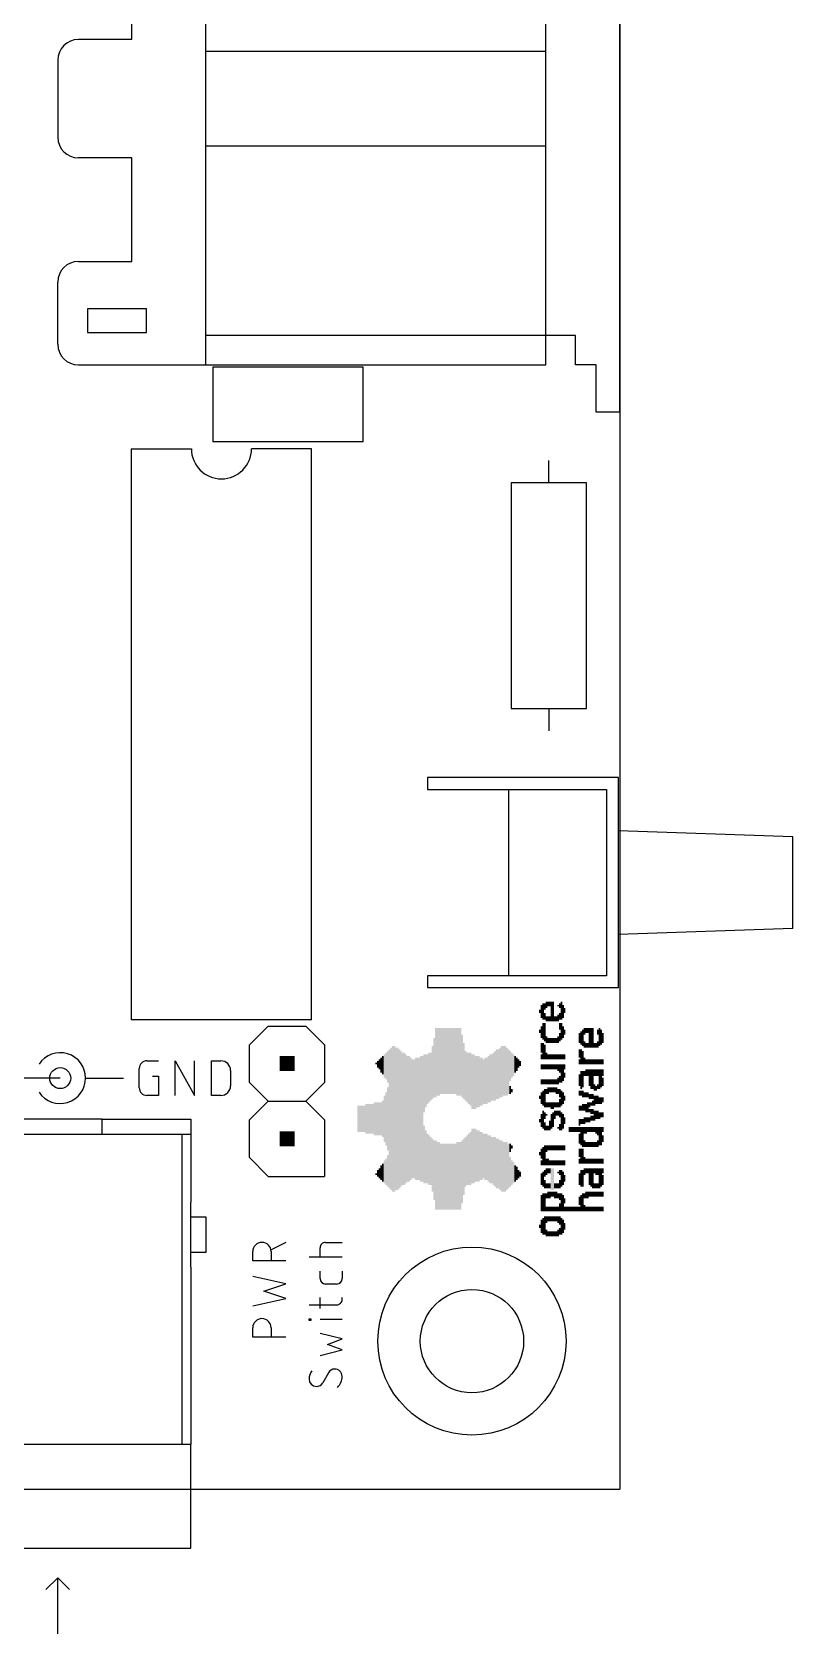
# Model space of a CAD drawing. Extents: x -11.6 to 54.9, y -4.9 to 86.4.
# Drawn here: x 29.1 to 54.9, y -4.9 to 49.3 of the extents above; entities that cross this region are included whole.
import ezdxf

# ---------------------------------------------------------------- set-up
doc = ezdxf.new("R2010")
doc.units = 0
for name, color, linetype in [('20', 30, 'CONTINUOUS'), ('21', 253, 'CONTINUOUS'), ('51', 253, 'CONTINUOUS')]:
    doc.layers.add(name, color=color, linetype=linetype)

# ---------------------------------------------------------------- blocks, each defined once
blk = doc.blocks.new('RECT')
blk.add_solid([(-0.5, -0.5), (0.5, -0.5), (-0.5, 0.5), (0.5, 0.5)])

msp = doc.modelspace()

# ---------------------------------------------------------------- linework, layer by layer
at = {"layer": '20'}
for p in [(49, 68), (0, 0)]:
    msp.add_line(p, (49, 0), dxfattribs=at)
at = {"layer": '21'}
for p, q in [((49, 36.4), (49, 56)), ((32.5, 49), (32.5, 52.5)), ((35, 48.6), (35, 51.4)), ((46.5, 48.6), (46.5, 50.8)), ((32.5, 49), (30.7, 49)), ((30, 48.3), (30, 45.7)), ((35, 45.4), (35, 48.6)), ((46.5, 48.6), (35, 48.6)), ((46.5, 45.4), (46.5, 48.6)), ((32.5, 45), (30.7, 45)), ((32.5, 41.5), (32.5, 45)), ((35, 42.6), (35, 45.4)), ((46.5, 45.4), (35, 45.4)), ((46.5, 43.2), (46.5, 45.4)), ((30.7, 41.5), (32.5, 41.5)), ((35, 39), (35, 41.4)), ((30, 38.7), (30, 40.8)), ((46.5, 39), (46.5, 40.8)), ((33, 39.9), (31, 39.9)), ((31, 39.9), (31, 39.1)), ((33, 39.1), (33, 39.9)), ((31, 39.1), (33, 39.1)), ((35, 38), (35, 39)), ((35.4, 39), (35, 39)), ((46.5, 39), (37.6, 39)), ((46.5, 38), (46.5, 39)), ((47.5, 39), (46.5, 39)), ((47.5, 38), (47.5, 39)), ((30.7, 38), (35, 38)), ((35, 38), (46.5, 38)), ((35.2425, 37.9413), (40.3225, 37.9413)), ((35.2425, 37.9413), (35.2425, 35.4013)), ((40.3225, 35.4013), (40.3225, 37.9413)), ((48.2, 38), (47.5, 38)), ((48.2, 36.4), (48.2, 38)), ((49, 36.4), (48.2, 36.4)), ((40.3225, 35.4013), (35.2425, 35.4013)), ((32.4845, 35.1658), (32.4845, 15.8618)), ((32.4845, 35.1658), (34.5165, 35.1658)), ((38.5805, 35.1658), (36.5485, 35.1658)), ((38.5805, 15.8618), (38.5805, 35.1658)), ((46.6, 34.01), (46.6, 34.772)), ((45.33, 34.01), (45.33, 26.39)), ((47.87, 34.01), (45.33, 34.01)), ((47.87, 26.39), (47.87, 34.01)), ((45.33, 26.39), (47.87, 26.39)), ((46.6, 26.39), (46.6, 25.628)), ((42.9, 24.05), (42.5, 24.05)), ((42.5, 24.05), (42.5, 23.65)), ((48.95, 24.05), (45.1, 24.05)), ((48.95, 22.25), (48.95, 24.05)), ((42.5, 23.65), (42.95, 23.65)), ((45.05, 23.65), (45.25, 23.65)), ((45.25, 23.65), (48.55, 23.65)), ((45.25, 17.35), (45.25, 23.65)), ((48.55, 23.65), (48.55, 17.35)), ((48.95, 18.75), (48.95, 22.25)), ((54.85, 22.05), (48.95, 22.25)), ((54.85, 18.95), (54.85, 22.05)), ((54.85, 18.95), (48.95, 18.75)), ((48.95, 16.95), (48.95, 18.75)), ((42.95, 17.35), (42.5, 17.35)), ((42.5, 17.35), (42.5, 16.95)), ((45.25, 17.35), (45.05, 17.35)), ((48.55, 17.35), (45.25, 17.35)), ((42.5, 16.95), (42.9, 16.95)), ((45.1, 16.95), (48.95, 16.95)), ((38.5805, 15.8618), (32.4845, 15.8618)), ((36.48, 15.015), (37.115, 15.65)), ((37.115, 15.65), (38.385, 15.65)), ((38.385, 15.65), (39.02, 15.015)), ((36.48, 13.745), (36.48, 15.015)), ((39.02, 15.015), (39.02, 13.745)), ((32.7533, 13.5661), (32.7533, 14.2152)), ((33.0129, 14.4748), (33.4024, 14.4748)), ((33.9725, 13.3064), (33.9725, 14.4748)), ((33.9725, 14.4748), (34.6216, 13.3064)), ((34.6216, 13.3064), (34.6216, 14.4748)), ((35.1917, 13.3064), (35.1917, 14.4748)), ((35.1917, 14.4748), (35.5162, 14.4748)), ((35.8408, 14.1503), (35.8408, 13.631)), ((30.0831, 13.8906), (28.4956, 13.8906)), ((30.9563, 13.8906), (32.2263, 13.8906)), ((33.2077, 13.9555), (33.4024, 13.9555)), ((33.4024, 13.9555), (33.4024, 13.3064)), ((36.7975, 13.4275), (36.48, 13.745)), ((39.02, 13.745), (38.7025, 13.4275)), ((33.4024, 13.3064), (33.0129, 13.3064)), ((35.5162, 13.3064), (35.1917, 13.3064)), ((31.5, 12.5), (31.2, 12.5)), ((31.5, 12), (31.5, 12.5)), ((31.5, 12.5), (34.5, 12.5)), ((34.5, 12.5), (34.5, 12)), ((36.48, 12.475), (36.7975, 12.7925)), ((36.48, 11.205), (36.48, 12.475)), ((38.7025, 12.7925), (39.02, 12.475)), ((39.02, 12.475), (39.02, 10.57)), ((31.2, 12), (31.5, 12)), ((31.5, 12), (34.2, 12)), ((34.2, 12), (34.5, 12)), ((34.2, 9.5), (34.2, 12)), ((34.5, 12), (34.5, 9.7)), ((36.48, 11.205), (37.115, 10.57)), ((37.115, 10.57), (38.385, 10.57)), ((38.385, 10.57), (39.02, 10.57)), ((37.7063, 8.3376), (37.2096, 8.0892)), ((38.8662, 7.8408), (38.8662, 8.1513)), ((39.0525, 8.3376), (39.6113, 8.3376)), ((34.2, 1.5), (34.2, 7.7)), ((36.5887, 7.7167), (36.5887, 8.0271)), ((37.7063, 7.7167), (36.5887, 7.7167)), ((37.2096, 8.0271), (37.2096, 7.7167)), ((39.6113, 7.8408), (38.4937, 7.8408)), ((34.5, 7.5), (34.5, 1.5)), ((37.7063, 6.9328), (36.5887, 7.1811)), ((38.8662, 7.1144), (38.8662, 7.3627)), ((39.6113, 7.3627), (39.6113, 7.1144)), ((36.9612, 6.6844), (37.7063, 6.9328)), ((37.7063, 6.4361), (36.9612, 6.6844)), ((39.425, 6.9281), (39.0525, 6.9281)), ((36.5887, 6.1877), (37.7063, 6.4361)), ((38.4937, 6.2249), (39.425, 6.2249)), ((38.8662, 6.1007), (38.8662, 6.4732)), ((39.6113, 6.4111), (39.6113, 6.4732)), ((36.5887, 5.1378), (36.5887, 5.4483)), ((37.2096, 5.4483), (37.2096, 5.1378)), ((38.4937, 5.696), (38.4937, 5.758)), ((38.4937, 5.758), (38.5558, 5.758)), ((38.5558, 5.696), (38.4937, 5.696)), ((38.5558, 5.758), (38.5558, 5.696)), ((39.6113, 5.727), (38.8662, 5.727)), ((37.7063, 5.1378), (36.5887, 5.1378)), ((39.6113, 5.0751), (38.8662, 5.2613)), ((39.1146, 4.8888), (39.6113, 5.0751)), ((39.6113, 4.7025), (39.1146, 4.8888)), ((38.8662, 4.5163), (39.6113, 4.7025)), ((39.1456, 3.9321), (38.9594, 3.5906)), ((34.2, 1.5), (25.8, 1.5)), ((34.5, 1.5), (34.2, 1.5)), ((34.5, -2), (34.5, 1.5)), ((25.5, -2), (34.5, -2)), ((30, -3), (29.6, -3.4)), ((30, -4.9), (30, -3)), ((30, -3), (30.4, -3.4))]:
    msp.add_line(p, q, dxfattribs=at)
for centre, radius in [((30.0831, 13.8906), 0.355), ((44, 5), 3.1789), ((44, 5), 1.7463)]:
    msp.add_circle(centre, radius, dxfattribs=at)
for centre, radius, start, end in [((30.7, 48.3), 0.7, 90, 180), ((30.7, 45.7), 0.7, 180, 270), ((30.7, 40.8), 0.7, 90, 180), ((30.7, 38.7), 0.7, 180, 270), ((35.5325, 35.1658), 1.016, 180, 0), ((30.0831, 13.8906), 0.8586, 213.6901, 146.3099), ((33.0129, 14.2152), 0.2596, 90.0007, 180), ((35.5162, 14.1503), 0.3246, 0, 90), ((33.0129, 13.5661), 0.2596, 180, 270), ((35.5162, 13.631), 0.3246, 269.9994, 0), ((36.8991, 8.0271), 0.3104, 0, 180), ((39.0525, 8.1513), 0.1863, 89.999, 180), ((39.0525, 7.1144), 0.1863, 180, 270), ((39.425, 7.1144), 0.1863, 270.001, 0), ((39.425, 6.4111), 0.1863, 270, 0.001), ((36.8991, 5.4483), 0.3104, 0, 180), ((38.9594, 3.7148), 0.4657, 143.1297, 180), ((39.3629, 3.804), 0.2522, 90.0002, 149.4893), ((39.3629, 3.8079), 0.2484, 359.9993, 90), ((39.0866, 3.8079), 0.5247, 314.761, 359.9992), ((38.7421, 3.7148), 0.2484, 180, 270), ((38.7421, 3.7186), 0.2522, 269.9999, 329.4897)]:
    msp.add_arc(centre, radius, start, end, dxfattribs=at)
at = {"layer": '51'}
for p, q in [((46.5, 40.8), (46.5, 43.2)), ((35, 41.4), (35, 42.6)), ((37.6, 39), (35.4, 39)), ((45.1, 24.05), (42.9, 24.05)), ((42.95, 23.65), (45.05, 23.65)), ((45.05, 17.35), (42.95, 17.35)), ((42.9, 16.95), (45.1, 16.95)), ((37.115, 13.11), (36.7975, 13.4275)), ((36.7975, 12.7925), (37.115, 13.11)), ((37.115, 13.11), (38.385, 13.11)), ((38.7025, 13.4275), (38.385, 13.11)), ((38.385, 13.11), (38.7025, 12.7925)), ((31.2, 12.5), (28.8, 12.5)), ((28.8, 12), (31.2, 12)), ((34.2, 7.7), (34.2, 9.5)), ((34.5, 9.2), (34.5, 9.7)), ((34.5, 8), (34.5, 9.2)), ((34.5, 9.2), (35, 9.2)), ((35, 9.2), (35, 8)), ((34.5, 7.5), (34.5, 8)), ((35, 8), (34.5, 8))]:
    msp.add_line(p, q, dxfattribs=at)

# ---------------------------------------------------------------- block references
at = {"layer": '21', "yscale": 0.0559, "rotation": 90}
for p, xscale in [((46.3512, 16.1442), 0.447), ((46.4071, 16.1442), 0.5588), ((46.4629, 16.3119), 0.2235), ((46.5188, 16.3678), 0.2235), ((46.5747, 16.3957), 0.1676), ((46.6306, 16.3957), 0.1676), ((46.6865, 16.1442), 0.6706), ((46.7424, 16.1442), 0.6706), ((46.91, 16.3398), 0.0559), ((46.9659, 16.3398), 0.1676), ((47.0218, 16.1722), 0.6147), ((47.0776, 16.1442), 0.447), ((47.1335, 16.1722), 0.1676), ((46.2953, 16.1442), 0.1118), ((46.4071, 15.4737), 0.5588), ((46.4629, 15.9766), 0.2235), ((46.4629, 15.4457), 0.6147), ((46.5188, 15.8928), 0.1676), ((46.5747, 15.8928), 0.1676), ((46.6306, 15.8928), 0.1676), ((46.7982, 15.8928), 0.1676), ((46.8541, 15.8928), 0.1676), ((46.91, 15.9207), 0.2235), ((46.9659, 15.9766), 0.2235), ((46.9659, 15.6413), 0.2235), ((47.0218, 15.4737), 0.5588), ((42.719, 14.2443), 2.0117), ((42.7749, 14.412), 2.347), ((42.8308, 14.4399), 2.2911), ((42.8866, 14.4399), 2.2911), ((42.9425, 14.4678), 2.2352), ((42.9984, 14.4678), 2.2352), ((43.0543, 14.4678), 2.2352), ((43.1102, 14.4678), 2.2352), ((43.166, 14.4678), 2.2352), ((43.2219, 14.4678), 2.2352), ((43.2778, 14.4678), 2.2352), ((43.3337, 14.4678), 2.2352), ((43.3895, 14.4678), 2.2352), ((43.4454, 14.4678), 2.2352), ((43.5013, 14.4399), 2.2911), ((43.5572, 14.4399), 2.2911), ((43.6131, 14.4399), 2.2911), ((43.669, 14.3002), 2.1234), ((46.2953, 15.4737), 0.1118), ((46.3512, 15.4457), 0.3912), ((46.5188, 15.1943), 0.2235), ((46.5747, 15.1663), 0.1676), ((46.6306, 15.1663), 0.1676), ((46.6865, 15.1663), 0.1676), ((46.7424, 15.1663), 0.1676), ((46.7982, 15.1663), 0.1676), ((46.8541, 15.1663), 0.1676), ((46.91, 15.1943), 0.2235), ((46.9659, 15.2781), 0.2794), ((47.0776, 15.4457), 0.3912), ((47.1335, 15.4457), 0.1676), ((47.6364, 15.2502), 0.3353), ((47.6923, 15.2502), 0.447), ((47.7482, 15.2502), 0.5588), ((47.8041, 15.4737), 0.2235), ((47.86, 15.5016), 0.1676), ((47.9158, 15.5016), 0.1676), ((47.9717, 15.2502), 0.6706), ((48.0276, 15.2502), 0.6706), ((48.0835, 15.2502), 0.6706), ((48.2511, 15.4457), 0.1676), ((48.307, 15.2781), 0.6147), ((48.3629, 15.2781), 0.5029), ((48.4188, 15.2502), 0.3353), ((40.9867, 14.3281), 0.6147), ((41.0426, 14.3002), 0.7823), ((41.0985, 14.3002), 0.8941), ((41.1544, 14.2723), 1.0617), ((41.2102, 12.512), 4.6939), ((41.2661, 12.512), 4.8057), ((41.322, 12.512), 4.9174), ((41.3779, 12.512), 4.9174), ((41.4338, 12.512), 4.8057), ((41.4896, 12.512), 4.8057), ((41.5455, 12.512), 4.6939), ((41.6014, 12.512), 4.5822), ((41.6573, 12.512), 4.4704), ((41.7131, 12.512), 4.4704), ((41.769, 12.512), 4.3586), ((41.8249, 12.512), 4.2469), ((41.8808, 12.512), 4.2469), ((42.272, 12.512), 4.2469), ((42.3278, 12.512), 4.2469), ((42.3837, 13.7135), 1.9558), ((42.4396, 13.7973), 1.7882), ((42.4955, 13.8532), 1.6764), ((42.5513, 13.909), 1.6764), ((42.6072, 13.937), 1.6205), ((42.6631, 14.0767), 1.7882), ((43.7248, 14.1326), 1.8999), ((43.7807, 13.9649), 1.6764), ((43.8366, 13.909), 1.6764), ((43.8925, 13.8811), 1.7323), ((43.9484, 13.8532), 1.7882), ((44.0042, 13.7693), 1.844), ((44.0601, 13.7693), 1.844), ((44.116, 13.7414), 1.7882), ((44.1719, 13.7693), 1.7323), ((44.2278, 13.7693), 1.7323), ((44.563, 13.8532), 1.5646), ((44.6189, 13.8811), 1.6205), ((44.6748, 13.909), 1.5646), ((44.7307, 13.937), 1.6205), ((44.7866, 13.9649), 1.6764), ((44.8424, 14.0208), 1.6764), ((44.8983, 14.0208), 1.6764), ((44.9542, 14.0767), 1.6764), ((45.0101, 14.1046), 1.7323), ((45.066, 14.1326), 1.6764), ((45.1218, 14.1326), 1.6764), ((45.1777, 14.1046), 1.6205), ((45.2336, 14.1046), 1.5088), ((45.2895, 14.3002), 1.0058), ((45.3454, 14.3281), 0.8382), ((45.4012, 14.3281), 0.7264), ((45.4571, 14.3561), 0.5588), ((46.3512, 14.9149), 0.3353), ((46.3512, 14.6075), 0.1676), ((46.4071, 14.8031), 0.5588), ((46.4629, 14.7752), 0.5029), ((46.5188, 14.6355), 0.2235), ((46.5747, 14.6075), 0.1676), ((46.6306, 14.6075), 0.1676), ((46.6865, 14.6075), 0.1676), ((46.7424, 14.6075), 0.1676), ((46.7982, 14.6075), 0.1676), ((46.8541, 14.6075), 0.1676), ((46.91, 14.6075), 0.1676), ((46.9659, 14.6075), 0.1676), ((47.0218, 14.6075), 0.1676), ((47.0776, 14.6075), 0.1676), ((47.1335, 14.6075), 0.1676), ((47.6364, 14.7193), 0.2794), ((47.6923, 14.6075), 0.5029), ((47.7482, 14.5796), 0.447), ((47.8041, 15.0266), 0.2235), ((47.86, 14.9987), 0.1676), ((47.9158, 14.9987), 0.1676), ((48.1394, 14.9987), 0.1676), ((48.1952, 14.9987), 0.1676), ((48.2511, 15.0266), 0.2235), ((40.7632, 14.384), 0.0559), ((40.8191, 14.3561), 0.2235), ((40.875, 14.3561), 0.3353), ((40.9308, 14.3281), 0.5029), ((41.9367, 12.512), 4.1351), ((41.9926, 12.512), 4.0234), ((42.0484, 12.512), 4.0234), ((42.1043, 12.512), 4.1351), ((42.1602, 12.512), 4.1351), ((42.2161, 12.512), 4.1351), ((44.2836, 13.7693), 1.6205), ((44.3395, 13.7693), 1.6205), ((44.3954, 13.7693), 1.5088), ((44.4513, 13.7973), 1.5646), ((44.5072, 13.7973), 1.5646), ((45.513, 14.3561), 0.447), ((45.5689, 14.384), 0.2794), ((45.6247, 14.384), 0.1676), ((46.3512, 14.2723), 0.1676), ((46.4071, 14.2723), 0.1676), ((46.4629, 14.2723), 0.1676), ((46.5188, 14.2723), 0.1676), ((46.5747, 14.2723), 0.1676), ((46.6306, 14.2723), 0.1676), ((46.6865, 14.2723), 0.1676), ((46.7424, 14.2723), 0.1676), ((46.7982, 14.2723), 0.1676), ((46.8541, 14.2723), 0.1676), ((46.91, 14.2443), 0.2235), ((46.9659, 14.2164), 0.2794), ((47.0218, 14.0487), 0.6147), ((47.0776, 14.0767), 0.5588), ((47.1335, 14.2723), 0.1676), ((47.6364, 14.4399), 0.1676), ((47.6923, 13.8252), 0.6147), ((47.7482, 13.8532), 0.5588), ((47.8041, 14.4678), 0.2235), ((47.8041, 14.0487), 0.1676), ((47.86, 14.4399), 0.1676), ((47.86, 14.0767), 0.2235), ((47.9158, 14.4399), 0.1676), ((47.9158, 14.0767), 0.2235), ((47.9717, 14.4399), 0.1676), ((47.9717, 13.909), 0.5588), ((48.0276, 14.4399), 0.1676), ((48.0276, 13.8532), 0.6706), ((48.0835, 14.4399), 0.1676), ((48.0835, 13.8532), 0.6706), ((48.1394, 14.4399), 0.1676), ((48.1394, 14.0767), 0.2235), ((48.1952, 14.4399), 0.1676), ((48.1952, 14.0767), 0.2235), ((48.2511, 14.4399), 0.1676), ((48.2511, 14.0767), 0.2235), ((48.307, 14.4399), 0.1676), ((48.307, 13.8532), 0.6706), ((48.3629, 14.4399), 0.1676), ((48.3629, 13.8811), 0.6147), ((48.4188, 14.4399), 0.1676), ((48.4188, 14.0767), 0.2235), ((41.1544, 12.512), 2.1234), ((45.2895, 13.4899), 0.2794), ((46.3512, 13.7693), 0.1676), ((46.4071, 13.7693), 0.1676), ((46.4629, 13.7693), 0.1676), ((46.5188, 13.7693), 0.1676), ((46.5747, 13.7693), 0.1676), ((46.5747, 13.462), 0.2235), ((46.6306, 13.7693), 0.1676), ((46.6306, 13.4899), 0.1676), ((46.6865, 13.7693), 0.1676), ((46.6865, 13.4899), 0.1676), ((46.7424, 13.7693), 0.1676), ((46.7424, 13.4899), 0.1676), ((46.7982, 13.7693), 0.1676), ((46.7982, 13.4899), 0.1676), ((46.8541, 13.7693), 0.1676), ((46.8541, 13.462), 0.2235), ((46.91, 13.7973), 0.2235), ((46.9659, 13.8532), 0.2235), ((47.1335, 13.9929), 0.1676), ((47.6364, 13.8252), 0.3912), ((48.1394, 13.5738), 0.2235), ((48.1952, 13.5458), 0.1676), ((48.2511, 13.6017), 0.1676), ((48.4188, 13.7693), 0.2794), ((40.4279, 12.512), 1.0058), ((40.4838, 12.512), 1.0058), ((40.5397, 12.512), 1.0058), ((40.5956, 12.512), 1.0058), ((40.6514, 12.512), 1.0058), ((40.7073, 12.512), 1.1176), ((40.7632, 12.512), 1.1176), ((40.8191, 12.512), 1.1176), ((40.875, 12.512), 1.1176), ((40.9308, 12.512), 1.1176), ((40.9867, 12.512), 1.2294), ((41.0426, 12.512), 1.5646), ((41.0985, 12.512), 1.7882), ((45.3454, 13.462), 0.1118), ((46.2953, 13.2385), 0.1118), ((46.3512, 13.2105), 0.3912), ((46.4071, 13.2105), 0.5029), ((46.4629, 13.2105), 0.6147), ((46.5188, 13.4341), 0.1676), ((46.5188, 12.987), 0.1676), ((46.5747, 12.987), 0.1676), ((46.6306, 12.987), 0.1676), ((46.6865, 12.9591), 0.2235), ((46.7424, 12.9591), 0.2235), ((46.7982, 12.987), 0.1676), ((46.8541, 12.987), 0.1676), ((46.91, 13.4341), 0.1676), ((46.91, 12.987), 0.1676), ((46.9659, 13.3782), 0.2794), ((46.9659, 13.0429), 0.2794), ((47.0218, 13.2105), 0.5029), ((47.0776, 13.2105), 0.3912), ((47.1335, 13.2105), 0.1676), ((47.6364, 13.3782), 0.1676), ((47.6923, 13.3782), 0.1676), ((47.7482, 13.3502), 0.2235), ((47.7482, 12.9032), 0.2235), ((47.8041, 13.3223), 0.1676), ((47.8041, 12.9032), 0.2235), ((47.86, 13.3223), 0.1676), ((47.86, 12.8753), 0.2794), ((47.9158, 13.3223), 0.1676), ((47.9158, 12.9032), 0.3353), ((47.9717, 13.2664), 0.1676), ((47.9717, 12.987), 0.1676), ((48.0276, 13.2664), 0.1676), ((48.0276, 13.015), 0.1118), ((48.0835, 13.2664), 0.1676), ((48.0835, 13.0429), 0.1676), ((48.1394, 13.1267), 0.3353), ((48.1952, 13.1547), 0.2794), ((48.2511, 13.1547), 0.2794), ((48.307, 13.1267), 0.2235), ((48.3629, 13.1267), 0.2235), ((48.4188, 13.1547), 0.1676), ((40.1485, 12.512), 0.8941), ((40.2044, 12.512), 0.8941), ((40.2603, 12.512), 0.8941), ((40.3162, 12.512), 0.8941), ((40.372, 12.512), 0.8941), ((46.2953, 12.4562), 0.1118), ((46.3512, 12.4562), 0.447), ((46.4071, 12.4841), 0.6147), ((46.4629, 12.6238), 0.2235), ((46.5188, 12.6517), 0.0559), ((46.6306, 12.2885), 0.3353), ((46.6865, 12.4282), 0.5029), ((46.7424, 12.4841), 0.5029), ((46.7982, 12.6517), 0.2794), ((46.8541, 12.7076), 0.1676), ((46.91, 12.7076), 0.1676), ((46.9659, 12.6797), 0.2235), ((47.0218, 12.4282), 0.6147), ((47.0776, 12.4282), 0.5029), ((47.1335, 12.4562), 0.2235), ((47.6364, 12.8753), 0.1676), ((47.6364, 12.4003), 0.2235), ((47.6923, 12.8753), 0.1676), ((47.6923, 12.4282), 0.1676), ((47.7482, 12.4282), 0.1676), ((47.8041, 12.4562), 0.2235), ((47.86, 12.4841), 0.1676), ((47.9158, 12.4841), 0.1676), ((47.9717, 12.7914), 0.1118), ((47.9717, 12.4841), 0.1676), ((48.0276, 12.7635), 0.1676), ((48.0276, 12.54), 0.1676), ((48.0835, 12.7635), 0.1676), ((48.0835, 12.54), 0.1676), ((48.1394, 12.6238), 0.3353), ((48.1952, 12.6517), 0.2794), ((48.2511, 12.6517), 0.2794), ((48.307, 12.6238), 0.2235), ((48.3629, 12.6517), 0.1676), ((48.4188, 12.6517), 0.1676), ((42.3837, 11.3106), 1.9558), ((42.4396, 11.2268), 1.7882), ((42.4955, 11.1709), 1.6764), ((42.5513, 11.115), 1.6764), ((43.8366, 11.115), 1.6764), ((43.8925, 11.143), 1.7323), ((43.9484, 11.1709), 1.7882), ((44.0042, 11.2547), 1.844), ((44.0601, 11.2547), 1.844), ((44.116, 11.2827), 1.7882), ((44.1719, 11.2547), 1.7323), ((44.2278, 11.2547), 1.7323), ((44.2836, 11.2547), 1.6205), ((44.3395, 11.2547), 1.6205), ((44.3954, 11.2547), 1.5088), ((44.4513, 11.2268), 1.5646), ((44.5072, 11.2268), 1.5646), ((44.563, 11.1709), 1.5646), ((44.6189, 11.143), 1.6205), ((46.4629, 12.2606), 0.2794), ((46.5188, 12.2047), 0.1676), ((46.5747, 12.2047), 0.1676), ((46.91, 12.2047), 0.0559), ((46.9659, 12.2326), 0.2235), ((47.3011, 12.1488), 0.1676), ((47.357, 12.1488), 0.1676), ((47.4129, 12.1488), 0.1676), ((47.4688, 12.1488), 0.1676), ((47.5247, 12.1488), 0.1676), ((47.5806, 12.1488), 0.1676), ((47.6364, 12.1488), 0.1676), ((47.6364, 11.8415), 0.3353), ((47.6923, 11.9253), 0.6147), ((47.7482, 11.8974), 0.6706), ((47.8041, 12.1209), 0.2235), ((47.86, 12.1209), 0.2235), ((47.9158, 12.1488), 0.1676), ((47.9717, 12.1488), 0.1676), ((48.0276, 12.1488), 0.1676), ((48.0835, 12.1488), 0.1676), ((48.1394, 12.1488), 0.1676), ((48.1952, 12.1209), 0.2235), ((48.2511, 12.0929), 0.2794), ((48.307, 11.9253), 0.6147), ((48.3629, 11.9253), 0.6147), ((48.4188, 12.1488), 0.1676), ((48.4188, 11.8415), 0.2235), ((42.6072, 11.0871), 1.6205), ((42.6631, 10.9474), 1.7882), ((42.719, 10.7798), 2.0117), ((42.7749, 10.6121), 2.347), ((42.8308, 10.5842), 2.2911), ((42.8866, 10.5842), 2.2911), ((42.9425, 10.5562), 2.2352), ((42.9984, 10.5562), 2.2352), ((43.0543, 10.5562), 2.2352), ((43.1102, 10.5562), 2.2352), ((43.166, 10.5562), 2.2352), ((43.2219, 10.5562), 2.2352), ((43.2778, 10.5562), 2.2352), ((43.3337, 10.5562), 2.2352), ((43.3895, 10.5562), 2.2352), ((43.4454, 10.5562), 2.2352), ((43.5013, 10.5842), 2.2911), ((43.5572, 10.5842), 2.2911), ((43.6131, 10.5842), 2.2911), ((43.669, 10.7239), 2.1234), ((43.7248, 10.8915), 1.8999), ((43.7807, 11.0592), 1.6764), ((44.6748, 11.115), 1.5646), ((44.7307, 11.0871), 1.6205), ((44.7866, 11.0592), 1.6764), ((44.8424, 11.0033), 1.6764), ((44.8983, 11.0033), 1.6764), ((44.9542, 10.9474), 1.6764), ((45.0101, 10.9195), 1.7323), ((45.066, 10.8915), 1.6764), ((45.1218, 10.8915), 1.6764), ((45.1777, 10.9195), 1.6205), ((45.2336, 10.9195), 1.5088), ((45.2895, 11.5341), 0.2794), ((45.3454, 11.5621), 0.1118), ((46.2953, 11.3386), 0.1118), ((46.3512, 11.3386), 0.3353), ((46.4071, 11.2547), 0.6147), ((46.4629, 11.2827), 0.6706), ((46.5188, 11.5062), 0.2235), ((46.5747, 11.5341), 0.1676), ((46.6306, 11.5341), 0.1676), ((46.6865, 11.5341), 0.1676), ((46.7424, 11.5341), 0.1676), ((46.7982, 11.5341), 0.1676), ((46.8541, 11.5341), 0.1676), ((46.91, 11.5341), 0.1676), ((46.9659, 11.5341), 0.1676), ((47.0218, 11.5341), 0.1676), ((47.0776, 11.5341), 0.1676), ((47.1335, 11.5341), 0.1676), ((47.6364, 11.3665), 0.2794), ((47.6923, 11.2547), 0.5029), ((47.7482, 11.2547), 0.5029), ((47.8041, 11.6738), 0.2235), ((47.86, 11.6459), 0.1676), ((47.9158, 11.6459), 0.1676), ((47.9717, 11.6459), 0.1676), ((48.0276, 11.6459), 0.1676), ((48.0835, 11.6459), 0.1676), ((48.1394, 11.6459), 0.1676), ((48.1952, 11.6459), 0.1676), ((48.2511, 11.6738), 0.2235), ((40.875, 10.668), 0.3353), ((40.9308, 10.6959), 0.5029), ((40.9867, 10.6959), 0.6147), ((41.0426, 10.7239), 0.7823), ((41.0985, 10.7239), 0.8941), ((41.1544, 10.7518), 1.0617), ((45.2895, 10.7239), 1.0058), ((45.3454, 10.6959), 0.8382), ((45.4012, 10.6959), 0.7264), ((45.4571, 10.668), 0.5588), ((45.513, 10.668), 0.447), ((46.3512, 11.0312), 0.1676), ((46.5188, 11.0592), 0.2235), ((46.5188, 10.7239), 0.2235), ((46.5747, 11.0592), 0.2235), ((46.5747, 10.7518), 0.1676), ((46.6306, 11.0312), 0.1676), ((46.6306, 10.7518), 0.1676), ((46.6865, 11.0312), 0.1676), ((46.6865, 10.4724), 0.7264), ((46.7424, 11.0312), 0.1676), ((46.7424, 10.4724), 0.7264), ((46.7982, 11.0312), 0.1676), ((46.8541, 11.0312), 0.1676), ((46.91, 11.0312), 0.1676), ((46.9659, 11.0312), 0.1676), ((47.0218, 11.0312), 0.1676), ((47.0776, 11.0312), 0.1676), ((47.1335, 11.0312), 0.1676), ((47.6364, 11.0871), 0.1676), ((47.8041, 11.115), 0.2235), ((47.8041, 10.7239), 0.2235), ((47.86, 11.0871), 0.1676), ((47.86, 10.7518), 0.1676), ((47.9158, 11.0871), 0.1676), ((47.9158, 10.7518), 0.1676), ((47.9717, 11.0871), 0.1676), ((47.9717, 10.5562), 0.5588), ((48.0276, 11.0871), 0.1676), ((48.0276, 10.5283), 0.6147), ((48.0835, 11.0871), 0.1676), ((48.0835, 10.5004), 0.6706), ((48.1394, 11.0871), 0.1676), ((48.1394, 10.7518), 0.1676), ((48.1952, 11.0871), 0.1676), ((48.1952, 10.7239), 0.2235), ((48.2511, 11.0871), 0.1676), ((48.2511, 10.7239), 0.2235), ((48.307, 11.0871), 0.1676), ((48.307, 10.5004), 0.6706), ((48.3629, 11.0871), 0.1676), ((48.3629, 10.5283), 0.6147), ((48.4188, 11.0871), 0.1676), ((48.4188, 10.7518), 0.1676), ((40.7632, 10.6401), 0.0559), ((40.8191, 10.668), 0.2235), ((45.5689, 10.6401), 0.2794), ((45.6247, 10.6401), 0.1676), ((46.3512, 10.4724), 0.3912), ((46.4071, 10.4724), 0.5029), ((46.4629, 10.668), 0.2235), ((46.4629, 10.3048), 0.2794), ((46.5188, 10.2489), 0.1676), ((46.5747, 10.2489), 0.1676), ((46.6306, 10.2489), 0.1676), ((46.7982, 10.2489), 0.1676), ((46.8541, 10.2489), 0.1676), ((46.91, 10.6959), 0.0559), ((46.91, 10.2489), 0.1676), ((46.9659, 10.6959), 0.1676), ((46.9659, 10.3048), 0.2794), ((47.0218, 10.5004), 0.5588), ((47.0776, 10.5004), 0.447), ((47.1335, 10.5004), 0.2235), ((47.6364, 10.4724), 0.3912), ((47.6923, 10.5004), 0.5588), ((47.7482, 10.5004), 0.5588), ((48.1394, 10.2489), 0.1676), ((48.1952, 10.2489), 0.1676), ((48.2511, 10.2489), 0.1676), ((48.4188, 10.4445), 0.3353), ((46.3512, 9.6622), 0.5588), ((46.4071, 9.6901), 0.6147), ((46.4629, 9.6901), 0.6147), ((46.5188, 9.9136), 0.1676), ((46.5747, 9.9416), 0.2235), ((46.6306, 9.9416), 0.2235), ((46.6865, 9.9695), 0.1676), ((46.7424, 9.9695), 0.1676), ((46.7982, 9.9416), 0.2235), ((46.8541, 9.9416), 0.2235), ((46.91, 9.9136), 0.1676), ((46.9659, 9.8857), 0.2235), ((47.0218, 9.6901), 0.6147), ((47.0776, 9.6622), 0.5588), ((47.1335, 9.746), 0.1676), ((47.6364, 9.746), 0.2794), ((47.6923, 9.6622), 0.5588), ((47.7482, 9.6901), 0.6147), ((47.8041, 9.9136), 0.1676), ((47.86, 9.9416), 0.2235), ((47.9158, 9.9416), 0.2235), ((47.9717, 9.9695), 0.1676), ((48.0276, 9.9695), 0.1676), ((48.0835, 9.9695), 0.1676), ((48.1394, 9.9695), 0.1676), ((48.1952, 9.9695), 0.1676), ((48.2511, 9.9695), 0.1676), ((48.307, 9.9695), 0.1676), ((48.3629, 9.9695), 0.1676), ((48.4188, 9.9695), 0.1676), ((46.4629, 8.9078), 0.6147), ((46.5188, 9.4666), 0.1676), ((46.5188, 9.1034), 0.2235), ((46.5747, 9.4666), 0.1676), ((46.5747, 9.1313), 0.1676), ((46.6306, 9.4666), 0.1676), ((46.6306, 9.1313), 0.1676), ((46.6865, 9.4666), 0.1676), ((46.6865, 9.1313), 0.1676), ((46.7424, 9.4666), 0.1676), ((46.7424, 9.1313), 0.1676), ((46.7982, 9.4666), 0.1676), ((46.7982, 9.1313), 0.1676), ((46.8541, 9.4666), 0.1676), ((46.8541, 9.1313), 0.1676), ((46.91, 9.4666), 0.1676), ((46.91, 9.1034), 0.2235), ((46.9659, 9.5225), 0.2794), ((46.9659, 9.0754), 0.2794), ((47.1335, 9.4666), 0.1676), ((47.1894, 9.4666), 0.1676), ((47.2453, 9.4666), 0.1676), ((47.3011, 9.4666), 0.1676), ((47.357, 9.4666), 0.1676), ((47.4129, 9.4666), 0.1676), ((47.4688, 9.4666), 0.1676), ((47.5247, 9.4666), 0.1676), ((47.5806, 9.4666), 0.1676), ((47.6364, 9.4666), 0.1676), ((47.8041, 9.4945), 0.2235), ((47.86, 9.4666), 0.1676), ((47.9158, 9.4666), 0.1676), ((47.9717, 9.4666), 0.1676), ((48.0276, 9.4666), 0.1676), ((48.0835, 9.4666), 0.1676), ((48.1394, 9.4666), 0.1676), ((48.1952, 9.4666), 0.1676), ((48.2511, 9.4666), 0.1676), ((48.307, 9.4666), 0.1676), ((48.3629, 9.4666), 0.1676), ((48.4188, 9.4666), 0.1676), ((46.2953, 8.8798), 0.1118), ((46.3512, 8.8798), 0.447), ((46.4071, 8.8798), 0.5588), ((46.5188, 8.6563), 0.2235), ((46.5747, 8.6284), 0.1676), ((46.6306, 8.6284), 0.1676), ((46.6865, 8.6284), 0.1676), ((46.7424, 8.6284), 0.1676), ((46.7982, 8.6284), 0.1676), ((46.8541, 8.6284), 0.1676), ((46.91, 8.6563), 0.2235), ((46.9659, 8.7122), 0.2235), ((47.0218, 8.8798), 0.5588), ((47.0776, 8.8798), 0.447), ((47.1335, 8.8798), 0.2235)]:
    msp.add_blockref('RECT', p, dxfattribs=dict(at, xscale=xscale))
at = {"layer": '51', "xscale": 0.508, "yscale": 0.508, "rotation": 90}
for p in [(37.75, 14.38), (37.75, 11.84)]:
    msp.add_blockref('RECT', p, dxfattribs=at)

doc.saveas('drawing.dxf')
